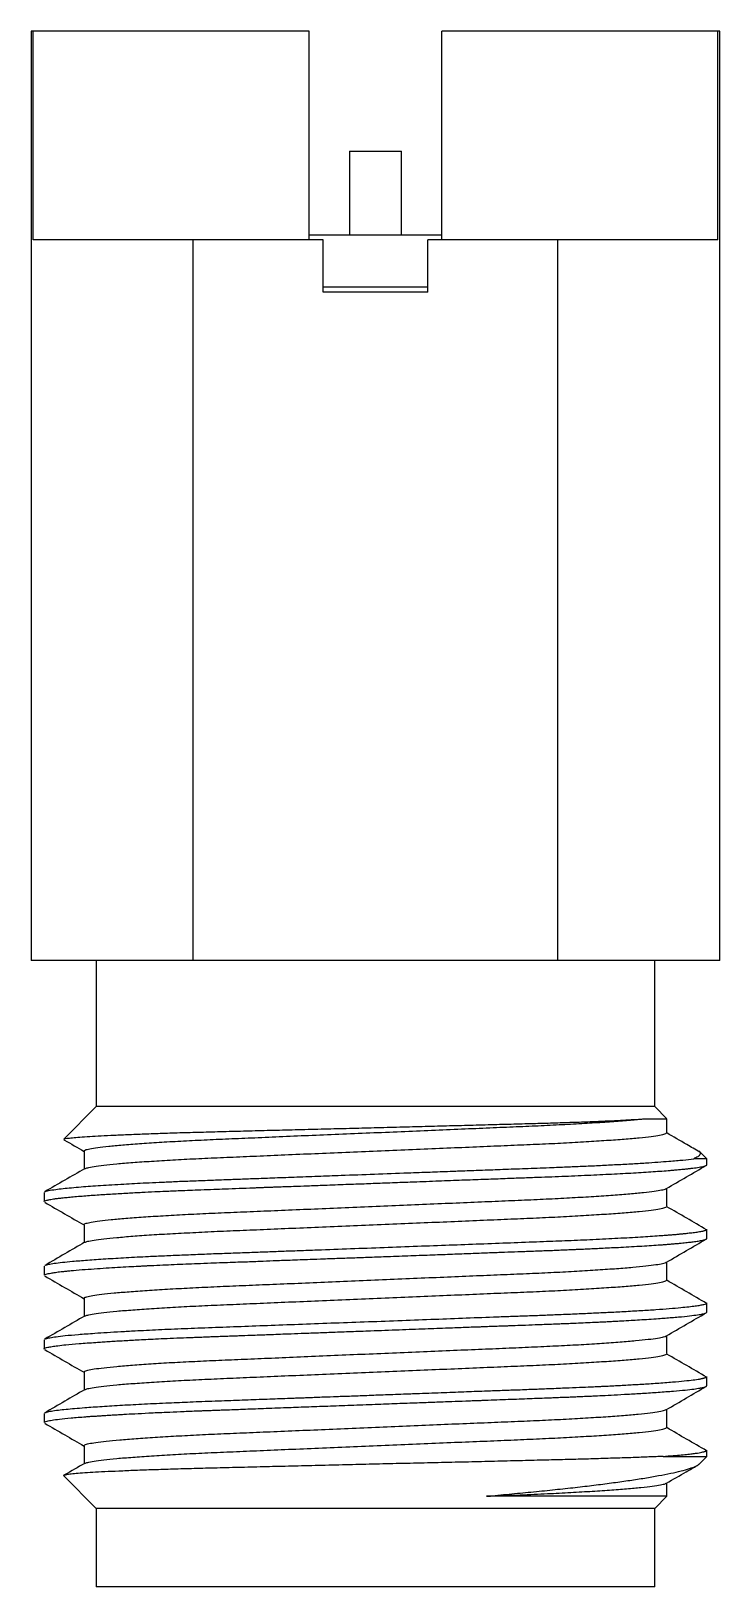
# Model space of a CAD drawing. Header units: millimetres. Extents: x -3.3 to 3.3, y -14.9 to 0.
import ezdxf

# ---------------------------------------------------------------- set-up
doc = ezdxf.new("R2010")
doc.units = ezdxf.units.MM

msp = doc.modelspace()

# ---------------------------------------------------------------- linework, layer by layer
at = {"color": 7, "linetype": 'Continuous', "lineweight": 25}
for p, q in [((-3.3, 0), (-3.3, -8.9)), ((-0.635, 0), (-3.3, 0)), ((-3.281, -2), (-3.281, 0)), ((-0.635, -2), (-0.635, 0)), ((3.3, 0), (0.635, 0)), ((0.635, -2), (0.635, 0)), ((3.281, -2), (3.281, 0)), ((3.3, -8.9), (3.3, 0)), ((-0.25, -1.15), (-0.25, -1.95)), ((-0.25, -1.15), (0.25, -1.15)), ((0.25, -1.95), (0.25, -1.15)), ((-0.5, -2), (-3.281, -2)), ((-1.746, -8.9), (-1.746, -2)), ((-0.635, -1.95), (0.635, -1.95)), ((-0.5, -2.5), (-0.5, -2)), ((3.281, -2), (0.5, -2)), ((0.5, -2.5), (0.5, -2)), ((1.746, -8.9), (1.746, -2)), ((-0.5, -2.45), (0.5, -2.45)), ((0.5, -2.5), (-0.5, -2.5)), ((3.3, -8.9), (-3.3, -8.9)), ((-2.675, -8.9), (-2.675, -10.3)), ((2.675, -10.3), (2.675, -8.9)), ((-2.675, -10.3), (-2.987, -10.612)), ((2.675, -10.3), (-2.675, -10.3)), ((2.793, -10.418), (2.675, -10.3)), ((3.175, -10.8), (3.102, -10.727)), ((3.175, -10.8), (3.05, -10.8)), ((3.175, -10.858), (3.175, -10.8)), ((-3.175, -11.122), (-3.175, -11.21)), ((3.175, -11.563), (3.175, -11.475)), ((-3.175, -11.828), (-3.175, -11.916)), ((3.175, -12.269), (3.175, -12.181)), ((-3.175, -12.533), (-3.175, -12.622)), ((3.175, -12.974), (3.175, -12.886)), ((-3.175, -13.239), (-3.175, -13.327)), ((-2.793, -13.548), (-2.793, -13.721)), ((2.756, -13.65), (3.175, -13.65)), ((3.103, -13.722), (3.175, -13.65)), ((3.175, -13.65), (3.175, -13.592)), ((-2.987, -13.838), (-2.675, -14.15)), ((2.793, -14.032), (2.793, -13.904)), ((-2.675, -14.15), (-2.675, -14.9)), ((2.675, -14.15), (-2.675, -14.15)), ((2.675, -14.15), (2.793, -14.032)), ((2.675, -14.9), (2.675, -14.15)), ((2.675, -14.9), (-2.675, -14.9))]:
    msp.add_line(p, q, dxfattribs=at)
for points, knots in [([(-2.985, -10.613), (-2.985, -10.612), (-2.983, -10.609), (-2.956, -10.604), (-2.907, -10.598), (-2.835, -10.592), (-2.743, -10.586), (-2.633, -10.579), (-2.505, -10.573), (-2.359, -10.567), (-2.196, -10.561), (-2.019, -10.554), (-1.828, -10.548), (-1.623, -10.543), (-1.406, -10.537), (-1.182, -10.531), (-0.95, -10.525), (-0.708, -10.519), (-0.464, -10.513), (-0.221, -10.507), (0.021, -10.501), (0.264, -10.494), (0.505, -10.488), (0.739, -10.482), (0.968, -10.476), (1.191, -10.47), (1.406, -10.464), (1.607, -10.459), (1.797, -10.453), (1.975, -10.447), (2.13, -10.441), (2.263, -10.435), (2.376, -10.429), (2.477, -10.424), (2.533, -10.42), (2.561, -10.418)], [0, 0, 0, 0, 0.01811, 0.049856, 0.081601, 0.114312, 0.147023, 0.178086, 0.209148, 0.241114, 0.273079, 0.304142, 0.335204, 0.36717, 0.399136, 0.430158, 0.46118, 0.493151, 0.525122, 0.5554, 0.585679, 0.616837, 0.647995, 0.678273, 0.708552, 0.73971, 0.770868, 0.801153, 0.831438, 0.862653, 0.893867, 0.920102, 0.946337, 0.973169, 1, 1, 1, 1]), ([(-2.793, -10.725), (-2.79, -10.722), (-2.785, -10.715), (-2.74, -10.704), (-2.666, -10.692), (-2.561, -10.679), (-2.427, -10.667), (-2.265, -10.654), (-2.078, -10.642), (-1.87, -10.63), (-1.646, -10.619), (-1.408, -10.608), (-1.156, -10.598), (-0.888, -10.586), (-0.606, -10.574), (-0.314, -10.562), (-0.016, -10.55), (0.282, -10.537), (0.574, -10.525), (0.858, -10.513), (1.127, -10.501), (1.382, -10.491), (1.621, -10.48), (1.847, -10.469), (2.056, -10.457), (2.246, -10.445), (2.41, -10.432), (2.509, -10.423), (2.555, -10.419), (2.561, -10.418)], [0, 0, 0, 0, 0.036827, 0.074597, 0.113006, 0.151857, 0.190933, 0.230014, 0.268878, 0.30731, 0.34511, 0.382097, 0.419018, 0.456763, 0.495154, 0.533993, 0.573066, 0.61215, 0.651025, 0.689475, 0.727298, 0.764315, 0.801209, 0.838929, 0.877302, 0.91613, 0.955198, 0.994286, 1, 1, 1, 1]), ([(2.561, -10.418), (2.604, -10.418), (2.676, -10.418), (2.74, -10.418), (2.776, -10.418), (2.793, -10.418), (2.791, -10.418), (2.791, -10.418)], [0, 0, 0, 0, 0.308346, 0.510137, 0.713329, 0.91582, 1, 1, 1, 1]), ([(2.793, -10.549), (2.793, -10.519), (2.793, -10.477), (2.793, -10.435), (2.793, -10.422)], [0, 0, 0, 0, 0.702212, 1, 1, 1, 1]), ([(-2.786, -10.895), (-2.778, -10.892), (-2.762, -10.885), (-2.7, -10.873), (-2.608, -10.861), (-2.483, -10.848), (-2.33, -10.835), (-2.15, -10.823), (-1.947, -10.811), (-1.726, -10.799), (-1.489, -10.788), (-1.238, -10.778), (-0.972, -10.766), (-0.691, -10.754), (-0.397, -10.742), (-0.097, -10.729), (0.205, -10.717), (0.503, -10.704), (0.792, -10.692), (1.069, -10.68), (1.33, -10.669), (1.575, -10.659), (1.807, -10.648), (2.022, -10.636), (2.217, -10.623), (2.388, -10.611), (2.531, -10.598), (2.645, -10.585), (2.726, -10.573), (2.776, -10.563), (2.784, -10.556), (2.788, -10.553)], [0, 0, 0, 0, 0.030518, 0.065286, 0.10054, 0.136084, 0.171714, 0.207222, 0.242405, 0.277068, 0.311037, 0.344518, 0.378688, 0.413507, 0.448795, 0.484356, 0.519984, 0.555471, 0.590614, 0.625221, 0.65912, 0.692628, 0.726863, 0.761732, 0.797053, 0.832629, 0.868252, 0.903716, 0.938819, 0.973369, 1, 1, 1, 1]), ([(3.107, -10.736), (3.066, -10.712), (2.962, -10.65), (2.855, -10.59), (2.791, -10.553)], [0, 0, 0, 0, 0.399904, 1, 1, 1, 1]), ([(-2.986, -10.617), (-2.984, -10.618), (-2.919, -10.656), (-2.855, -10.693), (-2.793, -10.729)], [0, 0, 0, 0, 0.031415, 1, 1, 1, 1]), ([(-2.793, -10.725), (-2.793, -10.754), (-2.793, -10.812), (-2.793, -10.87), (-2.793, -10.898)], [0, 0, 0, 0, 0.505216, 1, 1, 1, 1]), ([(3.101, -10.728), (3.106, -10.733), (3.115, -10.743), (3.11, -10.761), (3.091, -10.78), (3.064, -10.793), (3.05, -10.8)], [0, 0, 0, 0, 0.209723, 0.469512, 0.734756, 1, 1, 1, 1]), ([(-3.174, -11.21), (-3.174, -11.21), (-3.177, -11.208), (-3.169, -11.204), (-3.152, -11.197), (-3.121, -11.19), (-3.082, -11.184), (-3.038, -11.178), (-2.994, -11.173), (-2.942, -11.168), (-2.881, -11.162), (-2.793, -11.155), (-2.675, -11.146), (-2.527, -11.137), (-2.382, -11.128), (-2.246, -11.121), (-2.124, -11.115), (-2.025, -11.111), (-1.944, -11.107), (-1.867, -11.104), (-1.776, -11.1), (-1.67, -11.096), (-1.556, -11.092), (-1.39, -11.086), (-1.249, -11.08), (-1.131, -11.076), (-1.092, -11.074), (-1.053, -11.073), (-1.013, -11.072), (-0.973, -11.07), (-0.926, -11.068), (-0.864, -11.066), (-0.771, -11.063), (-0.643, -11.058), (-0.477, -11.052), (-0.328, -11.046), (-0.208, -11.042), (-0.127, -11.039), (-0.043, -11.036), (0.046, -11.032), (0.139, -11.029), (0.235, -11.025), (0.382, -11.02), (0.573, -11.013), (0.798, -11.004), (1.006, -10.997), (1.195, -10.99), (1.366, -10.983), (1.564, -10.976), (1.788, -10.968), (2.036, -10.957), (2.267, -10.946), (2.477, -10.935), (2.665, -10.923), (2.791, -10.914), (2.87, -10.907), (2.914, -10.903), (2.955, -10.899), (2.992, -10.895), (3.026, -10.891), (3.058, -10.887), (3.087, -10.883), (3.115, -10.878), (3.14, -10.874), (3.159, -10.868), (3.169, -10.864), (3.173, -10.861), (3.175, -10.859), (3.175, -10.858), (3.175, -10.858)], [0, 0, 0, 0, 0.00208, 0.021634, 0.039691, 0.059348, 0.080605, 0.09413, 0.10823, 0.122907, 0.138161, 0.15399, 0.182636, 0.208348, 0.231125, 0.250968, 0.267874, 0.281845, 0.289812, 0.299372, 0.310524, 0.323269, 0.337606, 0.350044, 0.379963, 0.384056, 0.38819, 0.392364, 0.396578, 0.400833, 0.405128, 0.411389, 0.420447, 0.433913, 0.450887, 0.471369, 0.479056, 0.487142, 0.495626, 0.504507, 0.513786, 0.523463, 0.533538, 0.558186, 0.581358, 0.603055, 0.623276, 0.642021, 0.65929, 0.69004, 0.721086, 0.752428, 0.784066, 0.816214, 0.848362, 0.859082, 0.869802, 0.880522, 0.891243, 0.901963, 0.912683, 0.924267, 0.937257, 0.951653, 0.967453, 0.982586, 0.989296, 0.996005, 1, 1, 1, 1]), ([(-3.168, -11.116), (-3.168, -11.116), (-3.165, -11.112), (-3.134, -11.104), (-3.075, -11.094), (-2.997, -11.085), (-2.915, -11.077), (-2.827, -11.069), (-2.733, -11.062), (-2.635, -11.055), (-2.528, -11.049), (-2.419, -11.042), (-2.309, -11.036), (-2.196, -11.03), (-2.072, -11.025), (-1.932, -11.018), (-1.778, -11.012), (-1.618, -11.006), (-1.461, -11), (-1.311, -10.994), (-1.156, -10.989), (-0.979, -10.982), (-0.777, -10.975), (-0.556, -10.966), (-0.299, -10.957), (-0.01, -10.946), (0.276, -10.936), (0.517, -10.927), (0.699, -10.92), (0.867, -10.914), (1.036, -10.908), (1.229, -10.9), (1.403, -10.894), (1.551, -10.889), (1.658, -10.884), (1.751, -10.881), (1.831, -10.878), (1.905, -10.874), (2.009, -10.87), (2.14, -10.864), (2.297, -10.856), (2.448, -10.848), (2.586, -10.84), (2.708, -10.831), (2.831, -10.822), (2.952, -10.812), (3.018, -10.804), (3.05, -10.8)], [0, 0, 0, 0, 0.004497, 0.037984, 0.074644, 0.100854, 0.125416, 0.149475, 0.170099, 0.190722, 0.211346, 0.23197, 0.249257, 0.266977, 0.285909, 0.306056, 0.327415, 0.349988, 0.369965, 0.387653, 0.406469, 0.426413, 0.451106, 0.477334, 0.502624, 0.538693, 0.574764, 0.598816, 0.620833, 0.637364, 0.657235, 0.680444, 0.706992, 0.721521, 0.736885, 0.748925, 0.75889, 0.769274, 0.780077, 0.802939, 0.827478, 0.853694, 0.879826, 0.903864, 0.927902, 0.963951, 1, 1, 1, 1]), ([(2.787, -11.085), (2.851, -11.048), (2.979, -10.974), (3.106, -10.9), (3.169, -10.864)], [0, 0, 0, 0, 0.5037147, 1, 1, 1, 1]), ([(-2.787, -10.895), (-2.85, -10.932), (-2.978, -11.005), (-3.105, -11.079), (-3.17, -11.116)], [0, 0, 0, 0, 0.4958431, 1, 1, 1, 1]), ([(-2.791, -11.431), (-2.792, -11.43), (-2.796, -11.426), (-2.776, -11.418), (-2.728, -11.407), (-2.647, -11.395), (-2.536, -11.382), (-2.396, -11.37), (-2.229, -11.357), (-2.038, -11.345), (-1.827, -11.333), (-1.6, -11.322), (-1.359, -11.312), (-1.103, -11.301), (-0.832, -11.29), (-0.548, -11.278), (-0.254, -11.265), (0.044, -11.253), (0.341, -11.24), (0.632, -11.228), (0.913, -11.216), (1.18, -11.205), (1.431, -11.194), (1.668, -11.184), (1.89, -11.172), (2.096, -11.16), (2.281, -11.148), (2.44, -11.135), (2.572, -11.123), (2.674, -11.111), (2.744, -11.099), (2.78, -11.09), (2.784, -11.086), (2.784, -11.085)], [0, 0, 0, 0, 0.006456, 0.039433, 0.073107, 0.107316, 0.141878, 0.176603, 0.211291, 0.245748, 0.279784, 0.313225, 0.345937, 0.378888, 0.412541, 0.446735, 0.481288, 0.516011, 0.550704, 0.585171, 0.619224, 0.652687, 0.685419, 0.718343, 0.751976, 0.786154, 0.820699, 0.855419, 0.890116, 0.924594, 0.958664, 0.992149, 1, 1, 1, 1]), ([(2.793, -11.255), (2.793, -11.225), (2.793, -11.167), (2.793, -11.109), (2.793, -11.081)], [0, 0, 0, 0, 0.513995, 1, 1, 1, 1]), ([(-3.169, -11.217), (-3.106, -11.253), (-2.981, -11.326), (-2.855, -11.398), (-2.793, -11.434)], [0, 0, 0, 0, 0.505465, 1, 1, 1, 1]), ([(-2.786, -11.6), (-2.778, -11.597), (-2.762, -11.59), (-2.7, -11.579), (-2.608, -11.566), (-2.483, -11.554), (-2.33, -11.541), (-2.15, -11.528), (-1.947, -11.516), (-1.726, -11.505), (-1.489, -11.493), (-1.238, -11.483), (-0.972, -11.472), (-0.691, -11.46), (-0.397, -11.448), (-0.097, -11.435), (0.205, -11.422), (0.503, -11.41), (0.792, -11.398), (1.069, -11.386), (1.33, -11.375), (1.575, -11.365), (1.807, -11.353), (2.022, -11.341), (2.217, -11.329), (2.388, -11.316), (2.531, -11.304), (2.645, -11.291), (2.726, -11.279), (2.776, -11.268), (2.784, -11.262), (2.788, -11.259)], [0, 0, 0, 0, 0.030527, 0.065294, 0.100548, 0.136092, 0.171723, 0.207231, 0.242413, 0.277076, 0.311045, 0.344526, 0.378696, 0.413515, 0.448803, 0.484364, 0.519991, 0.555478, 0.590621, 0.625229, 0.659127, 0.692635, 0.72687, 0.761739, 0.79706, 0.832636, 0.868259, 0.903723, 0.938825, 0.973375, 1, 1, 1, 1]), ([(3.172, -11.48), (3.109, -11.443), (2.983, -11.369), (2.855, -11.295), (2.791, -11.259)], [0, 0, 0, 0, 0.50186, 1, 1, 1, 1]), ([(-2.793, -11.431), (-2.793, -11.46), (-2.793, -11.518), (-2.793, -11.575), (-2.793, -11.604)], [0, 0, 0, 0, 0.506242, 1, 1, 1, 1]), ([(-3.174, -11.916), (-3.174, -11.915), (-3.175, -11.911), (-3.159, -11.904), (-3.12, -11.896), (-3.068, -11.888), (-3.027, -11.882), (-2.995, -11.879), (-2.977, -11.877), (-2.958, -11.875), (-2.938, -11.873), (-2.917, -11.871), (-2.868, -11.866), (-2.788, -11.86), (-2.672, -11.852), (-2.558, -11.844), (-2.448, -11.838), (-2.346, -11.832), (-2.272, -11.828), (-2.229, -11.826), (-2.21, -11.825), (-2.193, -11.824), (-2.177, -11.823), (-2.163, -11.823), (-2.118, -11.821), (-2.041, -11.817), (-1.931, -11.812), (-1.82, -11.807), (-1.703, -11.803), (-1.586, -11.798), (-1.472, -11.794), (-1.369, -11.79), (-1.274, -11.787), (-1.188, -11.784), (-1.091, -11.78), (-0.97, -11.775), (-0.809, -11.769), (-0.648, -11.763), (-0.492, -11.758), (-0.349, -11.752), (-0.195, -11.747), (-0.029, -11.741), (0.159, -11.734), (0.361, -11.726), (0.567, -11.719), (0.757, -11.712), (0.931, -11.705), (1.089, -11.699), (1.232, -11.694), (1.344, -11.69), (1.431, -11.687), (1.499, -11.684), (1.565, -11.682), (1.631, -11.679), (1.696, -11.677), (1.76, -11.674), (1.822, -11.672), (1.878, -11.669), (1.93, -11.667), (1.982, -11.665), (2.042, -11.662), (2.11, -11.659), (2.185, -11.655), (2.266, -11.651), (2.395, -11.645), (2.557, -11.635), (2.69, -11.627), (2.771, -11.621), (2.809, -11.618), (2.845, -11.615), (2.88, -11.612), (2.913, -11.609), (2.944, -11.606), (2.973, -11.603), (3.008, -11.599), (3.05, -11.594), (3.097, -11.587), (3.134, -11.581), (3.16, -11.574), (3.17, -11.57), (3.174, -11.566), (3.175, -11.565), (3.175, -11.564), (3.175, -11.563)], [0, 0, 0, 0, 0.00747, 0.034508, 0.064754, 0.083098, 0.102448, 0.107683, 0.112987, 0.118361, 0.123803, 0.129314, 0.134895, 0.160195, 0.182852, 0.202865, 0.220233, 0.236545, 0.249539, 0.252394, 0.255021, 0.25742, 0.259592, 0.261537, 0.263253, 0.277955, 0.29218, 0.30593, 0.319205, 0.334394, 0.346967, 0.358466, 0.368891, 0.378243, 0.38652, 0.400231, 0.416986, 0.436783, 0.450123, 0.464558, 0.480089, 0.496716, 0.514438, 0.536688, 0.557558, 0.577048, 0.595158, 0.611888, 0.627238, 0.641208, 0.648832, 0.656455, 0.664078, 0.671701, 0.679325, 0.686948, 0.694571, 0.702194, 0.707605, 0.71421, 0.722009, 0.731001, 0.741187, 0.752566, 0.76514, 0.797303, 0.829466, 0.83751, 0.845555, 0.853599, 0.861643, 0.869687, 0.877731, 0.885776, 0.89382, 0.908545, 0.927156, 0.949652, 0.966629, 0.985298, 0.990468, 0.995754, 1, 1, 1, 1]), ([(-2.787, -11.6), (-2.85, -11.637), (-2.978, -11.711), (-3.105, -11.785), (-3.17, -11.822)], [0, 0, 0, 0, 0.496891, 1, 1, 1, 1]), ([(-3.168, -11.822), (-3.166, -11.821), (-3.161, -11.817), (-3.133, -11.81), (-3.08, -11.801), (-3.004, -11.791), (-2.899, -11.781), (-2.763, -11.77), (-2.59, -11.758), (-2.394, -11.746), (-2.202, -11.736), (-2.022, -11.728), (-1.856, -11.721), (-1.685, -11.714), (-1.514, -11.707), (-1.34, -11.701), (-1.174, -11.695), (-1.01, -11.689), (-0.853, -11.683), (-0.688, -11.677), (-0.47, -11.669), (-0.199, -11.659), (0.122, -11.647), (0.438, -11.635), (0.745, -11.624), (1.042, -11.613), (1.332, -11.602), (1.601, -11.592), (1.853, -11.582), (2.094, -11.572), (2.328, -11.56), (2.541, -11.548), (2.681, -11.539), (2.766, -11.533), (2.809, -11.529), (2.851, -11.526), (2.89, -11.523), (2.927, -11.519), (2.961, -11.516), (3.002, -11.511), (3.048, -11.506), (3.098, -11.499), (3.129, -11.494), (3.147, -11.489), (3.156, -11.487), (3.164, -11.484), (3.169, -11.482), (3.171, -11.48), (3.172, -11.48)], [0, 0, 0, 0, 0.010497, 0.035544, 0.06244, 0.091186, 0.118195, 0.151475, 0.184754, 0.21769, 0.249327, 0.270736, 0.292398, 0.314311, 0.334682, 0.354031, 0.374673, 0.391005, 0.408065, 0.425854, 0.44387, 0.477149, 0.510429, 0.543709, 0.57568, 0.607374, 0.639878, 0.672814, 0.701566, 0.733246, 0.767854, 0.802773, 0.836053, 0.845565, 0.855077, 0.864589, 0.874102, 0.883614, 0.893126, 0.902638, 0.919568, 0.93974, 0.963155, 0.970674, 0.978475, 0.986557, 0.994921, 1, 1, 1, 1]), ([(2.787, -11.791), (2.851, -11.754), (2.979, -11.68), (3.106, -11.606), (3.169, -11.569)], [0, 0, 0, 0, 0.502825, 1, 1, 1, 1]), ([(3.173, -11.479), (3.174, -11.478), (3.175, -11.476), (3.175, -11.475), (3.175, -11.475)], [0, 0, 0, 0, 0.805984, 1, 1, 1, 1]), ([(-2.79, -12.136), (-2.791, -12.135), (-2.794, -12.13), (-2.769, -12.121), (-2.714, -12.11), (-2.627, -12.098), (-2.51, -12.085), (-2.365, -12.073), (-2.192, -12.06), (-1.997, -12.048), (-1.782, -12.037), (-1.552, -12.025), (-1.308, -12.015), (-1.05, -12.004), (-0.776, -11.993), (-0.489, -11.981), (-0.194, -11.968), (0.104, -11.956), (0.4, -11.943), (0.69, -11.931), (0.968, -11.919), (1.231, -11.908), (1.479, -11.898), (1.714, -11.887), (1.933, -11.876), (2.135, -11.863), (2.315, -11.851), (2.469, -11.839), (2.595, -11.826), (2.691, -11.814), (2.754, -11.802), (2.784, -11.794), (2.786, -11.791), (2.786, -11.791)], [0, 0, 0, 0, 0.013016, 0.046144, 0.079939, 0.114234, 0.148844, 0.183577, 0.218235, 0.252621, 0.286551, 0.319853, 0.352489, 0.385593, 0.419368, 0.453649, 0.488252, 0.522984, 0.557647, 0.592046, 0.625994, 0.659319, 0.691963, 0.725042, 0.758797, 0.793064, 0.827659, 0.86239, 0.897059, 0.931469, 0.965435, 0.998784, 1, 1, 1, 1]), ([(2.793, -11.96), (2.793, -11.93), (2.793, -11.873), (2.793, -11.815), (2.793, -11.787)], [0, 0, 0, 0, 0.512968, 1, 1, 1, 1]), ([(-3.169, -11.922), (-3.106, -11.959), (-2.98, -12.031), (-2.855, -12.104), (-2.793, -12.14)], [0, 0, 0, 0, 0.506408, 1, 1, 1, 1]), ([(-2.786, -12.306), (-2.778, -12.303), (-2.762, -12.296), (-2.7, -12.284), (-2.608, -12.272), (-2.483, -12.259), (-2.33, -12.247), (-2.15, -12.234), (-1.947, -12.222), (-1.726, -12.21), (-1.489, -12.199), (-1.238, -12.189), (-0.972, -12.177), (-0.691, -12.166), (-0.397, -12.153), (-0.097, -12.141), (0.205, -12.128), (0.503, -12.115), (0.792, -12.103), (1.069, -12.091), (1.33, -12.081), (1.575, -12.07), (1.807, -12.059), (2.022, -12.047), (2.217, -12.034), (2.388, -12.022), (2.531, -12.009), (2.645, -11.997), (2.726, -11.984), (2.776, -11.974), (2.784, -11.967), (2.788, -11.964)], [0, 0, 0, 0, 0.030535, 0.065303, 0.100556, 0.1361, 0.171731, 0.207239, 0.242421, 0.277084, 0.311053, 0.344534, 0.378704, 0.413523, 0.448811, 0.484371, 0.519999, 0.555486, 0.590628, 0.625236, 0.659134, 0.692642, 0.726877, 0.761746, 0.797067, 0.832642, 0.868266, 0.90373, 0.938832, 0.973382, 1, 1, 1, 1]), ([(3.172, -12.185), (3.109, -12.148), (2.983, -12.074), (2.855, -12.001), (2.791, -11.964)], [0, 0, 0, 0, 0.5012245, 1, 1, 1, 1]), ([(-3.168, -12.527), (-3.165, -12.525), (-3.156, -12.521), (-3.121, -12.513), (-3.062, -12.504), (-2.973, -12.493), (-2.852, -12.482), (-2.712, -12.472), (-2.573, -12.462), (-2.443, -12.455), (-2.282, -12.446), (-2.081, -12.436), (-1.834, -12.425), (-1.57, -12.415), (-1.291, -12.405), (-1.001, -12.394), (-0.699, -12.383), (-0.387, -12.371), (-0.067, -12.36), (0.253, -12.348), (0.567, -12.336), (0.872, -12.324), (1.12, -12.315), (1.313, -12.308), (1.461, -12.303), (1.609, -12.297), (1.769, -12.291), (1.93, -12.284), (2.086, -12.277), (2.236, -12.27), (2.389, -12.262), (2.545, -12.253), (2.69, -12.244), (2.818, -12.234), (2.922, -12.225), (3.003, -12.217), (3.065, -12.209), (3.114, -12.202), (3.149, -12.195), (3.169, -12.188), (3.177, -12.183), (3.175, -12.181), (3.175, -12.181)], [0, 0, 0, 0, 0.016782, 0.042016, 0.06905, 0.09712, 0.129922, 0.162725, 0.184598, 0.20638, 0.227375, 0.259114, 0.291158, 0.323329, 0.355088, 0.386757, 0.418339, 0.450907, 0.483702, 0.516498, 0.548842, 0.580593, 0.612627, 0.628755, 0.644953, 0.662952, 0.680561, 0.702716, 0.723361, 0.742494, 0.765374, 0.791603, 0.817832, 0.844062, 0.870292, 0.892107, 0.913714, 0.935113, 0.956305, 0.977288, 0.998063, 1, 1, 1, 1]), ([(-2.793, -12.136), (-2.793, -12.166), (-2.793, -12.223), (-2.793, -12.281), (-2.793, -12.31)], [0, 0, 0, 0, 0.507341, 1, 1, 1, 1]), ([(-3.174, -12.622), (-3.174, -12.62), (-3.174, -12.617), (-3.163, -12.612), (-3.14, -12.605), (-3.101, -12.598), (-3.044, -12.59), (-2.961, -12.58), (-2.843, -12.57), (-2.719, -12.561), (-2.621, -12.554), (-2.559, -12.55), (-2.495, -12.546), (-2.427, -12.542), (-2.357, -12.538), (-2.282, -12.534), (-2.199, -12.53), (-2.104, -12.525), (-1.994, -12.52), (-1.874, -12.515), (-1.771, -12.511), (-1.692, -12.508), (-1.635, -12.506), (-1.577, -12.503), (-1.518, -12.501), (-1.459, -12.499), (-1.4, -12.497), (-1.339, -12.495), (-1.263, -12.492), (-1.159, -12.488), (-1.013, -12.483), (-0.86, -12.477), (-0.707, -12.471), (-0.562, -12.466), (-0.404, -12.46), (-0.23, -12.454), (-0.018, -12.446), (0.22, -12.437), (0.469, -12.428), (0.68, -12.42), (0.856, -12.413), (0.97, -12.409), (1.041, -12.407), (1.074, -12.405), (1.106, -12.404), (1.137, -12.403), (1.167, -12.402), (1.186, -12.401), (1.197, -12.401), (1.2, -12.401), (1.213, -12.4), (1.239, -12.399), (1.284, -12.398), (1.352, -12.395), (1.447, -12.392), (1.57, -12.387), (1.673, -12.383), (1.745, -12.38), (1.78, -12.379), (1.809, -12.378), (1.839, -12.377), (1.869, -12.375), (1.95, -12.372), (2.028, -12.368), (2.102, -12.365), (2.125, -12.364), (2.149, -12.363), (2.172, -12.362), (2.196, -12.36), (2.212, -12.36), (2.226, -12.359), (2.249, -12.358), (2.294, -12.355), (2.365, -12.352), (2.447, -12.347), (2.534, -12.342), (2.623, -12.336), (2.693, -12.332), (2.744, -12.328), (2.776, -12.325), (2.808, -12.323), (2.84, -12.32), (2.872, -12.318), (2.903, -12.315), (2.961, -12.31), (3.033, -12.302), (3.102, -12.292), (3.146, -12.284), (3.171, -12.276), (3.174, -12.271), (3.175, -12.269)], [0, 0, 0, 0, 0.009896, 0.028529, 0.048443, 0.069639, 0.092117, 0.115876, 0.148026, 0.180177, 0.190898, 0.201619, 0.21234, 0.223061, 0.233781, 0.244502, 0.256076, 0.269068, 0.283477, 0.299305, 0.314453, 0.321161, 0.327869, 0.334577, 0.341285, 0.347993, 0.354701, 0.361409, 0.368117, 0.379864, 0.395393, 0.414704, 0.428107, 0.442872, 0.458998, 0.476486, 0.495335, 0.52291, 0.547961, 0.570487, 0.587457, 0.602646, 0.60633, 0.609891, 0.61333, 0.616647, 0.619841, 0.622913, 0.622952, 0.623243, 0.624038, 0.627023, 0.631868, 0.638574, 0.649616, 0.663585, 0.680481, 0.685831, 0.689388, 0.692984, 0.696621, 0.700296, 0.704012, 0.727136, 0.73027, 0.73343, 0.736613, 0.739822, 0.743055, 0.746312, 0.746663, 0.749135, 0.755743, 0.766135, 0.78031, 0.793362, 0.808523, 0.825794, 0.832085, 0.838615, 0.845385, 0.852393, 0.859641, 0.867128, 0.874855, 0.903746, 0.930716, 0.955766, 0.978896, 1, 1, 1, 1]), ([(-2.787, -12.306), (-2.851, -12.343), (-2.978, -12.417), (-3.106, -12.49), (-3.17, -12.527)], [0, 0, 0, 0, 0.497929, 1, 1, 1, 1]), ([(2.787, -12.496), (2.851, -12.459), (2.978, -12.385), (3.106, -12.312), (3.169, -12.275)], [0, 0, 0, 0, 0.5018993, 1, 1, 1, 1]), ([(-2.79, -12.842), (-2.79, -12.84), (-2.791, -12.834), (-2.76, -12.825), (-2.699, -12.813), (-2.606, -12.801), (-2.483, -12.788), (-2.332, -12.776), (-2.155, -12.763), (-1.955, -12.751), (-1.737, -12.74), (-1.505, -12.729), (-1.258, -12.719), (-0.996, -12.708), (-0.719, -12.696), (-0.431, -12.684), (-0.135, -12.671), (0.163, -12.659), (0.459, -12.646), (0.747, -12.634), (1.022, -12.623), (1.282, -12.612), (1.528, -12.601), (1.759, -12.59), (1.975, -12.579), (2.173, -12.567), (2.348, -12.554), (2.497, -12.542), (2.617, -12.529), (2.706, -12.517), (2.764, -12.506), (2.778, -12.499), (2.785, -12.496)], [0, 0, 0, 0, 0.019601, 0.052876, 0.086785, 0.121158, 0.155809, 0.190543, 0.225161, 0.259471, 0.293287, 0.326444, 0.359069, 0.39232, 0.42621, 0.460571, 0.495215, 0.529949, 0.564575, 0.598898, 0.632734, 0.665915, 0.698537, 0.731764, 0.765636, 0.799983, 0.834621, 0.869356, 0.903988, 0.938324, 0.972179, 1, 1, 1, 1]), ([(2.793, -12.666), (2.793, -12.636), (2.793, -12.578), (2.793, -12.521), (2.793, -12.493)], [0, 0, 0, 0, 0.511869, 1, 1, 1, 1]), ([(-3.169, -12.628), (-3.106, -12.664), (-2.98, -12.737), (-2.855, -12.81), (-2.793, -12.845)], [0, 0, 0, 0, 0.507383, 1, 1, 1, 1]), ([(-2.786, -13.012), (-2.778, -13.008), (-2.762, -13.001), (-2.7, -12.99), (-2.608, -12.977), (-2.483, -12.965), (-2.33, -12.952), (-2.15, -12.94), (-1.947, -12.927), (-1.726, -12.916), (-1.489, -12.905), (-1.238, -12.894), (-0.972, -12.883), (-0.691, -12.871), (-0.397, -12.859), (-0.097, -12.846), (0.205, -12.833), (0.503, -12.821), (0.792, -12.809), (1.069, -12.797), (1.33, -12.786), (1.575, -12.776), (1.807, -12.764), (2.022, -12.752), (2.217, -12.74), (2.388, -12.727), (2.531, -12.715), (2.645, -12.702), (2.726, -12.69), (2.776, -12.679), (2.784, -12.673), (2.788, -12.67)], [0, 0, 0, 0, 0.030544, 0.065311, 0.100564, 0.136109, 0.171739, 0.207247, 0.242429, 0.277092, 0.311061, 0.344542, 0.378711, 0.41353, 0.448818, 0.484379, 0.520006, 0.555493, 0.590636, 0.625243, 0.659141, 0.692649, 0.726884, 0.761753, 0.797074, 0.832649, 0.868273, 0.903737, 0.938838, 0.973389, 1, 1, 1, 1]), ([(3.172, -12.891), (3.109, -12.854), (2.982, -12.78), (2.854, -12.707), (2.791, -12.67)], [0, 0, 0, 0, 0.500607, 1, 1, 1, 1]), ([(-3.169, -13.233), (-3.164, -13.23), (-3.151, -13.225), (-3.108, -13.216), (-3.046, -13.207), (-2.969, -13.199), (-2.885, -13.191), (-2.772, -13.182), (-2.623, -13.171), (-2.431, -13.159), (-2.217, -13.148), (-2.029, -13.139), (-1.879, -13.133), (-1.774, -13.128), (-1.66, -13.124), (-1.54, -13.119), (-1.384, -13.114), (-1.201, -13.107), (-0.994, -13.099), (-0.84, -13.094), (-0.75, -13.09), (-0.712, -13.089), (-0.678, -13.088), (-0.629, -13.086), (-0.566, -13.083), (-0.48, -13.08), (-0.366, -13.076), (-0.222, -13.071), (-0.088, -13.066), (0.028, -13.061), (0.12, -13.058), (0.218, -13.054), (0.309, -13.051), (0.447, -13.046), (0.624, -13.039), (0.842, -13.031), (1.03, -13.024), (1.192, -13.018), (1.306, -13.014), (1.397, -13.011), (1.469, -13.008), (1.547, -13.005), (1.619, -13.002), (1.723, -12.998), (1.846, -12.993), (1.979, -12.988), (2.079, -12.983), (2.148, -12.98), (2.196, -12.978), (2.237, -12.976), (2.288, -12.973), (2.35, -12.97), (2.417, -12.966), (2.485, -12.962), (2.554, -12.958), (2.626, -12.954), (2.7, -12.949), (2.775, -12.943), (2.866, -12.936), (2.96, -12.927), (3.045, -12.918), (3.092, -12.911), (3.117, -12.907), (3.128, -12.904), (3.138, -12.902), (3.147, -12.9), (3.154, -12.898), (3.16, -12.896), (3.165, -12.894), (3.17, -12.893), (3.17, -12.891), (3.17, -12.891)], [0, 0, 0, 0, 0.023726, 0.049868, 0.077814, 0.101078, 0.123268, 0.145458, 0.178737, 0.211648, 0.243837, 0.276317, 0.289396, 0.30252, 0.316304, 0.33138, 0.3458, 0.370961, 0.39384, 0.414437, 0.420689, 0.422819, 0.426456, 0.431598, 0.438246, 0.4464, 0.458955, 0.473949, 0.491382, 0.500447, 0.510054, 0.520203, 0.530894, 0.538499, 0.563382, 0.586557, 0.608026, 0.62474, 0.64025, 0.646632, 0.656193, 0.665304, 0.673965, 0.682175, 0.703037, 0.720266, 0.733859, 0.743816, 0.749164, 0.754094, 0.761903, 0.771384, 0.782536, 0.793105, 0.804835, 0.817726, 0.831777, 0.846988, 0.863359, 0.892663, 0.919718, 0.944523, 0.951404, 0.958089, 0.964579, 0.970873, 0.976972, 0.982876, 0.988584, 0.994096, 1, 1, 1, 1]), ([(-2.793, -12.842), (-2.793, -12.871), (-2.793, -12.929), (-2.793, -12.987), (-2.793, -13.015)], [0, 0, 0, 0, 0.508491, 1, 1, 1, 1]), ([(-3.174, -13.327), (-3.173, -13.325), (-3.171, -13.32), (-3.147, -13.312), (-3.102, -13.303), (-3.028, -13.293), (-2.922, -13.282), (-2.816, -13.273), (-2.737, -13.267), (-2.695, -13.265), (-2.652, -13.262), (-2.607, -13.259), (-2.56, -13.256), (-2.512, -13.253), (-2.462, -13.25), (-2.395, -13.246), (-2.3, -13.241), (-2.165, -13.234), (-2.019, -13.227), (-1.867, -13.221), (-1.756, -13.216), (-1.676, -13.213), (-1.632, -13.211), (-1.586, -13.21), (-1.539, -13.208), (-1.491, -13.206), (-1.402, -13.203), (-1.265, -13.198), (-1.069, -13.19), (-0.898, -13.184), (-0.76, -13.179), (-0.662, -13.175), (-0.561, -13.171), (-0.457, -13.168), (-0.348, -13.164), (-0.197, -13.158), (-0.01, -13.151), (0.202, -13.143), (0.393, -13.136), (0.567, -13.13), (0.722, -13.124), (0.831, -13.12), (0.895, -13.118), (0.924, -13.116), (0.952, -13.115), (0.977, -13.115), (1.001, -13.114), (1.091, -13.11), (1.244, -13.105), (1.451, -13.097), (1.6, -13.091), (1.699, -13.088), (1.755, -13.085), (1.81, -13.083), (1.865, -13.081), (1.92, -13.079), (1.974, -13.076), (2.029, -13.074), (2.095, -13.071), (2.182, -13.067), (2.295, -13.061), (2.399, -13.055), (2.489, -13.05), (2.562, -13.046), (2.637, -13.041), (2.711, -13.036), (2.785, -13.03), (2.875, -13.023), (2.968, -13.015), (3.05, -13.005), (3.097, -12.998), (3.122, -12.994), (3.134, -12.991), (3.145, -12.989), (3.154, -12.987), (3.161, -12.984), (3.166, -12.982), (3.173, -12.979), (3.173, -12.976), (3.172, -12.974)], [0, 0, 0, 0, 0.020029, 0.043996, 0.069633, 0.096939, 0.129101, 0.161264, 0.169308, 0.177352, 0.185396, 0.19344, 0.201484, 0.209529, 0.217573, 0.225617, 0.24109, 0.260112, 0.282681, 0.299522, 0.317908, 0.32298, 0.328158, 0.333441, 0.338831, 0.344327, 0.349929, 0.368962, 0.39008, 0.413282, 0.422969, 0.432978, 0.443309, 0.453962, 0.464937, 0.476233, 0.49966, 0.520972, 0.540168, 0.557249, 0.573868, 0.587832, 0.591051, 0.594087, 0.596942, 0.599615, 0.602105, 0.604413, 0.62845, 0.651263, 0.673123, 0.679686, 0.686321, 0.693028, 0.699807, 0.706657, 0.713579, 0.720572, 0.727638, 0.73989, 0.755785, 0.775321, 0.786456, 0.798502, 0.811458, 0.825325, 0.840102, 0.85579, 0.88399, 0.910073, 0.934038, 0.941633, 0.948987, 0.956102, 0.962975, 0.969609, 0.976002, 0.982155, 1, 1, 1, 1]), ([(-2.787, -13.012), (-2.851, -13.048), (-2.978, -13.122), (-3.106, -13.196), (-3.17, -13.233)], [0, 0, 0, 0, 0.498951, 1, 1, 1, 1]), ([(2.787, -13.202), (2.851, -13.165), (2.978, -13.091), (3.106, -13.017), (3.169, -12.98)], [0, 0, 0, 0, 0.50094, 1, 1, 1, 1]), ([(-2.791, -13.548), (-2.79, -13.545), (-2.788, -13.539), (-2.75, -13.528), (-2.683, -13.516), (-2.584, -13.504), (-2.455, -13.492), (-2.299, -13.479), (-2.117, -13.467), (-1.913, -13.455), (-1.692, -13.443), (-1.456, -13.432), (-1.206, -13.422), (-0.942, -13.411), (-0.662, -13.399), (-0.372, -13.387), (-0.075, -13.374), (0.223, -13.362), (0.517, -13.349), (0.803, -13.337), (1.076, -13.326), (1.333, -13.315), (1.575, -13.305), (1.804, -13.294), (2.017, -13.282), (2.21, -13.27), (2.38, -13.257), (2.523, -13.245), (2.637, -13.232), (2.72, -13.22), (2.77, -13.21), (2.78, -13.204), (2.784, -13.202)], [0, 0, 0, 0, 0.026245, 0.05966, 0.093677, 0.128121, 0.162804, 0.19753, 0.232102, 0.266327, 0.300024, 0.333029, 0.365707, 0.3991, 0.433099, 0.467531, 0.50221, 0.536938, 0.571518, 0.605758, 0.639475, 0.672506, 0.705171, 0.73854, 0.772521, 0.806942, 0.841616, 0.876345, 0.910934, 0.945188, 0.978925, 1, 1, 1, 1]), ([(2.793, -13.371), (2.793, -13.342), (2.793, -13.284), (2.793, -13.226), (2.793, -13.198)], [0, 0, 0, 0, 0.510719, 1, 1, 1, 1]), ([(-3.169, -13.333), (-3.106, -13.37), (-2.98, -13.443), (-2.855, -13.515), (-2.793, -13.551)], [0, 0, 0, 0, 0.508388, 1, 1, 1, 1]), ([(-2.786, -13.717), (-2.778, -13.714), (-2.762, -13.707), (-2.7, -13.695), (-2.608, -13.683), (-2.483, -13.67), (-2.33, -13.658), (-2.15, -13.645), (-1.947, -13.633), (-1.726, -13.621), (-1.489, -13.61), (-1.238, -13.6), (-0.972, -13.588), (-0.691, -13.577), (-0.397, -13.564), (-0.097, -13.552), (0.205, -13.539), (0.503, -13.526), (0.792, -13.514), (1.069, -13.503), (1.33, -13.492), (1.575, -13.481), (1.807, -13.47), (2.022, -13.458), (2.217, -13.446), (2.388, -13.433), (2.531, -13.42), (2.645, -13.408), (2.726, -13.396), (2.776, -13.385), (2.784, -13.378), (2.788, -13.375)], [0, 0, 0, 0, 0.030552, 0.065319, 0.100573, 0.136117, 0.171747, 0.207255, 0.242437, 0.2771, 0.311069, 0.34455, 0.378719, 0.413538, 0.448826, 0.484386, 0.520014, 0.5555, 0.590643, 0.62525, 0.659149, 0.692656, 0.726891, 0.76176, 0.797081, 0.832656, 0.868279, 0.903743, 0.938845, 0.973395, 1, 1, 1, 1]), ([(3.172, -13.596), (3.108, -13.559), (2.981, -13.486), (2.854, -13.412), (2.791, -13.375)], [0, 0, 0, 0, 0.50001, 1, 1, 1, 1]), ([(2.756, -13.65), (2.712, -13.652), (2.623, -13.656), (2.469, -13.662), (2.3, -13.667), (2.116, -13.673), (1.92, -13.679), (1.714, -13.684), (1.494, -13.689), (1.262, -13.695), (1.018, -13.701), (0.763, -13.707), (0.5, -13.713), (0.235, -13.719), (-0.027, -13.725), (-0.287, -13.732), (-0.547, -13.738), (-0.802, -13.744), (-1.048, -13.75), (-1.287, -13.756), (-1.518, -13.762), (-1.737, -13.767), (-1.941, -13.773), (-2.13, -13.779), (-2.305, -13.785), (-2.461, -13.792), (-2.597, -13.798), (-2.713, -13.804), (-2.811, -13.811), (-2.888, -13.817), (-2.944, -13.823), (-2.978, -13.829), (-2.992, -13.833), (-2.987, -13.836), (-2.986, -13.837)], [0, 0, 0, 0, 0.030619, 0.061237, 0.092633, 0.124028, 0.154647, 0.185265, 0.216669, 0.248071, 0.280475, 0.31288, 0.346257, 0.379635, 0.411525, 0.443416, 0.476233, 0.509049, 0.54094, 0.57283, 0.605652, 0.638473, 0.67019, 0.701907, 0.734583, 0.767259, 0.798383, 0.829507, 0.861535, 0.893563, 0.924687, 0.955811, 0.987842, 1, 1, 1, 1]), ([(2.756, -13.65), (2.788, -13.647), (2.852, -13.643), (2.93, -13.636), (2.994, -13.629), (3.045, -13.623), (3.085, -13.618), (3.115, -13.613), (3.137, -13.608), (3.152, -13.605), (3.162, -13.601), (3.168, -13.599), (3.171, -13.597), (3.172, -13.596)], [0, 0, 0, 0, 0.135007, 0.261512, 0.379515, 0.489016, 0.590014, 0.68251, 0.766501, 0.841989, 0.899609, 0.95723, 1, 1, 1, 1]), ([(3.173, -13.595), (3.174, -13.595), (3.175, -13.593), (3.175, -13.592), (3.175, -13.592)], [0, 0, 0, 0, 0.731266, 1, 1, 1, 1]), ([(-2.787, -13.717), (-2.851, -13.754), (-2.917, -13.792), (-2.983, -13.83), (-2.985, -13.832)], [0, 0, 0, 0, 0.967205, 1, 1, 1, 1]), ([(1.065, -14.032), (1.137, -14.025), (1.282, -14.011), (1.492, -13.992), (1.697, -13.971), (1.891, -13.95), (2.073, -13.929), (2.243, -13.907), (2.401, -13.885), (2.55, -13.863), (2.684, -13.84), (2.805, -13.818), (2.908, -13.795), (2.995, -13.772), (3.059, -13.749), (3.094, -13.732), (3.101, -13.722), (3.103, -13.721)], [0, 0, 0, 0, 0.065605, 0.131216, 0.198617, 0.266018, 0.331577, 0.397135, 0.464322, 0.53151, 0.602153, 0.672796, 0.745492, 0.818188, 0.898589, 0.979722, 1, 1, 1, 1]), ([(2.787, -13.907), (2.851, -13.87), (2.949, -13.814), (3.047, -13.757), (3.081, -13.737)], [0, 0, 0, 0, 0.649833, 1, 1, 1, 1]), ([(1.065, -14.032), (1.162, -14.028), (1.354, -14.02), (1.613, -14.009), (1.848, -13.997), (2.057, -13.985), (2.246, -13.973), (2.411, -13.96), (2.548, -13.948), (2.657, -13.935), (2.733, -13.923), (2.775, -13.914), (2.781, -13.909), (2.783, -13.907)], [0, 0, 0, 0, 0.102173, 0.203514, 0.296119, 0.390325, 0.485644, 0.581553, 0.677507, 0.772962, 0.867389, 0.960294, 1, 1, 1, 1]), ([(2.791, -14.032), (2.791, -14.032), (2.791, -14.032), (2.769, -14.032), (2.726, -14.032), (2.664, -14.032), (2.584, -14.032), (2.487, -14.032), (2.371, -14.032), (2.237, -14.032), (2.087, -14.032), (1.923, -14.032), (1.757, -14.032), (1.59, -14.032), (1.423, -14.032), (1.249, -14.032), (1.126, -14.032), (1.065, -14.032)], [0, 0, 0, 0, 0.04622, 0.118746, 0.191272, 0.261506, 0.332228, 0.402706, 0.473185, 0.54571, 0.618236, 0.688471, 0.759193, 0.818785, 0.878377, 0.939188, 1, 1, 1, 1])]:
    msp.add_open_spline(points, degree=3, knots=knots, dxfattribs=at)

doc.saveas('drawing.dxf')
